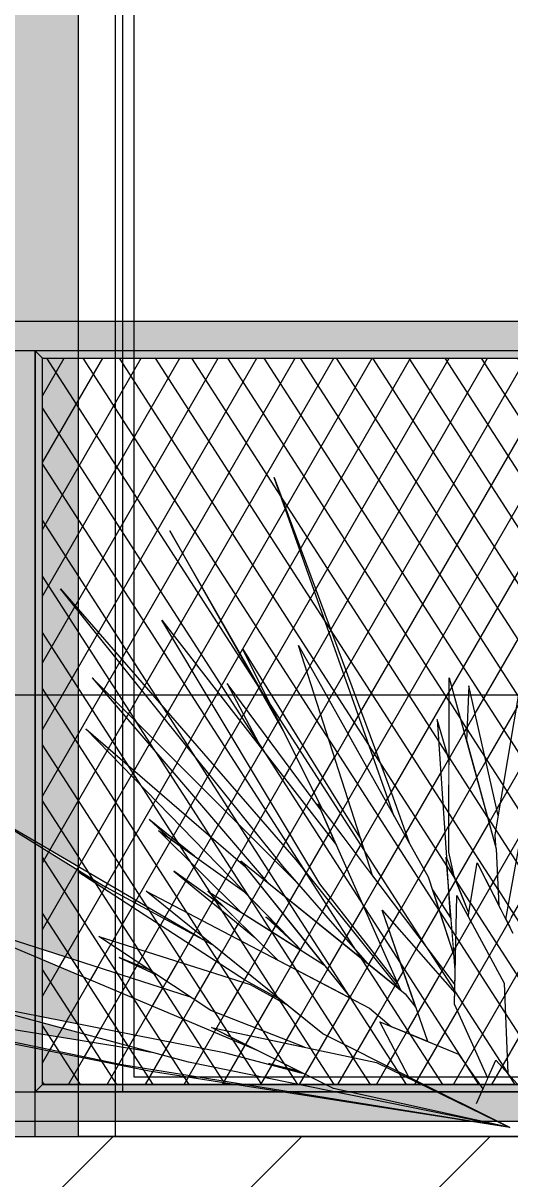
# Model space of a CAD drawing. Header units: millimetres. Extents: x 476571643 to 477489869, y 4620928210 to 4621294454.
# Drawn here: x 477426331 to 477426988, y 4620996773 to 4620998332 of the extents above; entities that cross this region are included whole.
import ezdxf

# ---------------------------------------------------------------- set-up
doc = ezdxf.new("R2010")
doc.units = ezdxf.units.MM
doc.header["$MEASUREMENT"] = 0
doc.set_wipeout_variables(frame=1)
doc.linetypes.add('Wipeout_Contour', pattern=[1000, 0, -1000])
for name, color, linetype, lineweight in [('2D Drafting - General_Pen_No__7_Pen_No__250', 7, 'Continuous', 0), ('2D Drafting - General_Pen_No__7_Pen_No__7', 7, 'Continuous', 0), ('New_2D Drafting - General_Pen_No__30_Pen_No__9_Pen_No__9_Pen_No__253', 252, 'Continuous', 0), ('New_2D Drafting - General_Pen_No__30_Pen_No__9_Pen_No__9_Pen_No__255', 255, 'Continuous', 0), ('New_2D Drafting - General_Pen_No__30_Pen_No__9_Pen_No__9_Pen_No__7', 7, 'Continuous', 0), ('New_2D Drafting - General_Pen_No__4', 7, 'Continuous', 0), ('New_2D Drafting - General_Pen_No__7', 7, 'Continuous', 0), ('New_R03_Nakveti_Pen_No__116', 116, 'Continuous', 0), ('zoma_Pen_No__142', 142, 'Continuous', 0), ('zoma_Pen_No__5_Pen_No__142', 142, 'Continuous', 0)]:
    doc.layers.add(name, color=color, linetype=linetype, lineweight=lineweight)
for name, color, linetype in [('New_R03_Nakveti', 7, 'Continuous'), ('zoma', 7, 'Continuous'), ('zoma_Pen_No__5', 7, 'Continuous')]:
    doc.layers.add(name, color=color, linetype=linetype)
doc.styles.add('GENERATED_STYLE_2', font='arial.ttf')
doc.dimstyles.new('GENERATED_STYLE__3', dxfattribs={"dimtxt": 200, "dimasz": 64.421331, "dimexe": 0.18, "dimexo": 3, "dimgap": 0.09, "dimtad": 1, "dimtih": 1, "dimtoh": 1, "dimlfac": 0.001, "dimzin": 0, "dimdsep": 46, "dimtxsty": 'GENERATED_STYLE_2', "dimblk": 'ARROWHEAD_2', "dimblk1": 'ARROWHEAD_2', "dimblk2": 'ARROWHEAD_2', "dimcen": 0.09, "dimclrd": 142, "dimclre": 142, "dimclrt": 142, "dimadec": 0, "dimazin": 0, "dimtfac": 1, "dimtdec": 4, "dimtmove": 0, "dimatfit": 3, "dimfxl": 1, "dimtolj": 1, "dimtzin": 0, "dimarcsym": 0})

# ---------------------------------------------------------------- blocks, each defined once
blk = doc.blocks.new('*D1063', base_point=(476844527.1, 4621385791))
at = {"layer": 'zoma_Pen_No__142', "color": 142, "linetype": 'Continuous', "lineweight": 0, "transparency": 16777216}
for p, q in [((477422907.3, 4620994864.1), (477422907.3, 4620994991.3)), ((477429407.3, 4620994864.1), (477429407.3, 4620994991.3)), ((477422931.8, 4620994970.1), (477422882.8, 4620994885.3)), ((477429431.8, 4620994970.1), (477429382.8, 4620994885.3)), ((477422907.3, 4620994927.7), (477429407.3, 4620994927.7))]:
    blk.add_line(p, q, dxfattribs=at)
at = {"layer": 'zoma_Pen_No__142', "color": 142, "lineweight": 0, "transparency": 16777216, "char_height": 200, "attachment_point": 7, "style": 'GENERATED_STYLE_2'}
for s, insert in [('\\A1;{\\pql;\\fArial CYR|b0|i0|c204|p34;6.50}', (477425891.3, 4620994967.7)), ('\\A1;{\\pql;\\fArial CYR|b0|i0|c204|p34;0.40}', (477428850.7, 4620994967.7))]:
    blk.add_mtext(s, dxfattribs=dict(at, insert=insert))
blk = doc.blocks.new('ARROWHEAD_2')
at = {"color": 0, "linetype": 'Continuous', "lineweight": 0}
for p, q in [((-0.378, -0.655), (0.378, 0.655)), ((0, 0), (-1, 0))]:
    blk.add_line(p, q, dxfattribs=at)
blk = doc.blocks.new('*D1067', base_point=(476844527.1, 4621385791))
at = {"layer": 'zoma_Pen_No__142', "color": 142, "linetype": 'Continuous', "lineweight": 0, "transparency": 16777216}
for p, q in [((477422707.3, 4620994488.3), (477422707.3, 4620994615.4)), ((477429606.9, 4620994488.3), (477429606.9, 4620994615.4)), ((477422731.8, 4620994594.2), (477422682.8, 4620994509.4)), ((477429582.5, 4620994509.4), (477429631.4, 4620994594.2)), ((477422707.3, 4620994551.8), (477429606.9, 4620994551.8)), ((477429606.9, 4620994551.8), (477429648.4, 4620994551.8))]:
    blk.add_line(p, q, dxfattribs=at)
at = {"layer": 'zoma_Pen_No__142', "color": 142, "lineweight": 0, "transparency": 16777216, "insert": (477425891.1, 4620994591.8), "char_height": 200, "attachment_point": 7, "style": 'GENERATED_STYLE_2'}
blk.add_mtext('\\A1;{\\pql;\\fArial CYR|b0|i0|c204|p34;6.90}', dxfattribs=at)
blk = doc.blocks.new('Line_105', base_point=(477417215, 4620997426))
at = {"layer": 'zoma_Pen_No__5_Pen_No__142', "color": 142, "linetype": 'Continuous', "lineweight": 0}
blk.add_line((477417315, 4620997426), (477438955.6, 4620997426), dxfattribs=at)

msp = doc.modelspace()

# ---------------------------------------------------------------- hatches: boundary and pattern name
at = {"layer": '2D Drafting - General_Pen_No__7_Pen_No__7', "linetype": 'Continuous', "lineweight": 0}
h = msp.add_hatch(dxfattribs=at)
h.set_pattern_fill('MASONRY_BLOCK', style=0, pattern_type=2)
h.set_pattern_definition([(45, (476844527.15, 4621385791.04), (-127.279217, 127.279217), [])])
h.paths.add_polyline_path([(477405105.556, 4620996329.993), (477405105.556, 4620996829.991), (477439691.59, 4620996829.994), (477439691.59, 4620996329.993)])
at = {"layer": 'New_2D Drafting - General_Pen_No__30_Pen_No__9_Pen_No__9_Pen_No__253', "linetype": 'Continuous', "lineweight": 0}
msp.add_hatch(color=252, dxfattribs=at).paths.add_polyline_path([(477426405.295, 4620999330.04), (477425505.455, 4620999330.04), (477425505.455, 4620996829.992), (477426405.231, 4620996829.992)])
at = {"layer": 'New_2D Drafting - General_Pen_No__30_Pen_No__9_Pen_No__9_Pen_No__255', "linetype": 'Continuous', "lineweight": 0}
for points in [[(477422956.895, 4620997929.929), (477429696.849, 4620997929.929), (477429696.849, 4620997889.929), (477422956.895, 4620997889.929)], [(477427961.849, 4620997879.929), (477427971.849, 4620997889.929), (477426346.849, 4620997889.929), (477426356.849, 4620997879.929)]]:
    msp.add_hatch(color=255, dxfattribs=at).paths.add_polyline_path(points)

# ---------------------------------------------------------------- linework, layer by layer
at = {"layer": '2D Drafting - General_Pen_No__7_Pen_No__250', "color": 7, "linetype": 'Continuous', "lineweight": 0, "flags": 128}
msp.add_lwpolyline([(477405105.556, 4620996329.993), (477405105.556, 4620996829.991), (477439691.59, 4620996829.994), (477439691.59, 4620996329.993)], close=True, dxfattribs=at)
at = {"layer": 'New_2D Drafting - General_Pen_No__30_Pen_No__9_Pen_No__9_Pen_No__7', "color": 7, "linetype": 'Continuous', "lineweight": 0, "flags": 128}
for points in [[(477426405.295, 4620999330.04), (477425505.455, 4620999330.04), (477425505.455, 4620996829.992), (477426405.231, 4620996829.992)], [(477422956.895, 4620997929.929), (477429696.849, 4620997929.929), (477429696.849, 4620997889.929), (477422956.895, 4620997889.929)], [(477427961.849, 4620997879.929), (477427971.849, 4620997889.929), (477426346.849, 4620997889.929), (477426356.849, 4620997879.929)]]:
    msp.add_lwpolyline(points, close=True, dxfattribs=at)

# ---------------------------------------------------------------- wipeouts: each hides what was drawn before it
at = {"color": 254, "linetype": 'Wipeout_Contour', "lineweight": 0, "ltscale": 23227974828.8219}
msp.add_wipeout([(477426932.35, 4620997438.008), (477426929.192, 4620997364.259), (477426968.239, 4620997221.943), (477426967.475, 4620997236.719), (477426971.89, 4620997263.004)], dxfattribs=at).dxf.layer = 'New_R03_Nakveti'
at = {"color": 254, "linetype": 'Wipeout_Contour', "lineweight": 0, "ltscale": 13936784550.91634}
msp.add_wipeout([(477426561.837, 4620997208.206), (477426500.524, 4620997257.673), (477426529.723, 4620997231.072)], dxfattribs=at).dxf.layer = 'New_R03_Nakveti'
at = {"color": 254, "linetype": 'Wipeout_Contour', "lineweight": 0, "ltscale": 13936784301.39474}
msp.add_wipeout([(477426534.091, 4620997188.096), (477426643.327, 4620997098.436), (477426600.637, 4620997140.364)], dxfattribs=at).dxf.layer = 'New_R03_Nakveti'
at = {"color": 254, "linetype": 'Wipeout_Contour', "lineweight": 0, "ltscale": 13936784018.60951}
msp.add_wipeout([(477426460.218, 4620997071.419), (477426509.916, 4620997048.593), (477426500.934, 4620997054.539)], dxfattribs=at).dxf.layer = 'New_R03_Nakveti'
at = {"color": 254, "linetype": 'Wipeout_Contour', "lineweight": 0, "ltscale": 13936783671.38265}
msp.add_wipeout([(477426662.178, 4620996928.431), (477426706.545, 4620996915.917), (477426699.57, 4620996919.409)], dxfattribs=at).dxf.layer = 'New_R03_Nakveti'

# ---------------------------------------------------------------- next in the draw order: wipeouts: each hides what was drawn before it
at = {"color": 254, "linetype": 'Wipeout_Contour', "lineweight": 0, "ltscale": 23227972730.02424}
msp.add_wipeout([(477426162.936, 4620996989.828), (477426076.578, 4620997002.972), (477426500.869, 4620996917.806), (477426987.88, 4620996842.182), (477426463.902, 4620996926.331)], dxfattribs=at).dxf.layer = 'New_R03_Nakveti'

# ---------------------------------------------------------------- next in the draw order: wipeouts: each hides what was drawn before it
at = {"color": 254, "linetype": 'Wipeout_Contour', "lineweight": 0, "ltscale": 27873567313.20333}
msp.add_wipeout([(477426488.315, 4620996946.948), (477425988.226, 4620997026.688), (477426463.902, 4620996926.331), (477426987.88, 4620996842.182), (477426554.03, 4620996930.218), (477426503.549, 4620996943.753)], dxfattribs=at).dxf.layer = 'New_R03_Nakveti'

# ---------------------------------------------------------------- next in the draw order: wipeouts: each hides what was drawn before it
at = {"color": 254, "linetype": 'Wipeout_Contour', "lineweight": 0, "ltscale": 27873567325.34773}
msp.add_wipeout([(477426237.17, 4620997015.178), (477426554.03, 4620996930.218), (477426987.88, 4620996842.182), (477426749.478, 4620996894.423), (477426707.361, 4620996915.508), (477426602.041, 4620996943.038)], dxfattribs=at).dxf.layer = 'New_R03_Nakveti'

# ---------------------------------------------------------------- next in the draw order: wipeouts: each hides what was drawn before it
at = {"color": 254, "linetype": 'Wipeout_Contour', "lineweight": 0, "ltscale": 18582378225.53757}
msp.add_wipeout([(477426584.989, 4620996976.772), (477426749.478, 4620996894.423), (477426987.88, 4620996842.182), (477426807.625, 4620996929.798)], dxfattribs=at).dxf.layer = 'New_R03_Nakveti'

# ---------------------------------------------------------------- next in the draw order: wipeouts: each hides what was drawn before it
at = {"color": 254, "linetype": 'Wipeout_Contour', "lineweight": 0, "ltscale": 32519162321.79827}
msp.add_wipeout([(477426218.65, 4620997126.521), (477426644.724, 4620996946.683), (477426645.659, 4620996946.399), (477426584.989, 4620996976.772), (477426710.529, 4620996950.284), (477426583.829, 4620996999.667), (477426554.664, 4620997018.973)], dxfattribs=at).dxf.layer = 'New_R03_Nakveti'
at = {"color": 254, "linetype": 'Wipeout_Contour', "lineweight": 0, "ltscale": 32519161909.93819}
msp.add_wipeout([(477426918.655, 4620996941.041), (477426812.115, 4620996984.587), (477426851.276, 4620996910.088), (477426987.881, 4620996842.183), (477426984.097, 4620996844.893), (477426942.691, 4620996874.56), (477426951.513, 4620996894.117)], dxfattribs=at).dxf.layer = 'New_R03_Nakveti'

# ---------------------------------------------------------------- next in the draw order: wipeouts: each hides what was drawn before it
at = {"color": 254, "linetype": 'Wipeout_Contour', "lineweight": 0, "ltscale": 23227972719.07599}
msp.add_wipeout([(477426969.065, 4620996933.024), (477426942.691, 4620996874.56), (477426984.083, 4620996844.893), (477426987.881, 4620996842.183), (477427001.659, 4620996896.227)], dxfattribs=at).dxf.layer = 'New_R03_Nakveti'

# ---------------------------------------------------------------- next in the draw order: wipeouts: each hides what was drawn before it
at = {"color": 254, "linetype": 'Wipeout_Contour', "lineweight": 0, "ltscale": 46455946050.38986}
msp.add_wipeout([(477426432.671, 4620997099.725), (477426583.829, 4620996999.667), (477426710.529, 4620996950.284), (477426807.625, 4620996929.798), (477426987.881, 4620996842.182), (477426851.276, 4620996910.088), (477426851.155, 4620996910.317), (477426735.051, 4620996968.176), (477426685.265, 4620997008.378), (477426637.008, 4620997034.881)], dxfattribs=at).dxf.layer = 'New_R03_Nakveti'

# ---------------------------------------------------------------- next in the draw order: wipeouts: each hides what was drawn before it
at = {"color": 254, "linetype": 'Wipeout_Contour', "lineweight": 0, "ltscale": 32519162464.52765}
msp.add_wipeout([(477426798.381, 4620997003.001), (477426496.533, 4620997160.779), (477426735.051, 4620996968.176), (477426851.155, 4620996910.317), (477426826.004, 4620996958.165), (477426812.115, 4620996984.587), (477426827.478, 4620996978.308)], dxfattribs=at).dxf.layer = 'New_R03_Nakveti'
at = {"color": 254, "linetype": 'Wipeout_Contour', "lineweight": 0, "ltscale": 27873567931.95327}
msp.add_wipeout([(477426916.124, 4620997154.979), (477426913.021, 4620997008.23), (477426957.992, 4620996908.478), (477426969.065, 4620996933.024), (477426984.93, 4620996915.114), (477426980.007, 4620997036.776)], dxfattribs=at).dxf.layer = 'New_R03_Nakveti'

# ---------------------------------------------------------------- next in the draw order: linework, layer by layer
at = {"layer": 'New_R03_Nakveti_Pen_No__116', "color": 116, "linetype": 'Continuous', "lineweight": 0}
for p, q in [((477426500.869, 4620996917.806), (477426076.578, 4620997002.972)), ((477426488.315, 4620996946.948), (477426503.549, 4620996943.753)), ((477426602.041, 4620996943.038), (477426707.361, 4620996915.509)), ((477426645.659, 4620996946.398), (477426644.724, 4620996946.683)), ((477426706.545, 4620996915.917), (477426662.178, 4620996928.431)), ((477426662.178, 4620996928.431), (477426699.57, 4620996919.409))]:
    msp.add_line(p, q, dxfattribs=at)

# ---------------------------------------------------------------- next in the draw order: wipeouts: each hides what was drawn before it
at = {"color": 254, "linetype": 'Wipeout_Contour', "lineweight": 0, "ltscale": 13936784360.83561}
msp.add_wipeout([(477426269.065, 4620997272.934), (477426439.179, 4620997168.088), (477426570.201, 4620997097.31)], dxfattribs=at).dxf.layer = 'New_R03_Nakveti'

# ---------------------------------------------------------------- next in the draw order: hatches: boundary and pattern name
at = {"layer": 'New_2D Drafting - General_Pen_No__30_Pen_No__9_Pen_No__9_Pen_No__255', "linetype": 'Continuous', "lineweight": 0}
for points in [[(477426306.849, 4620996829.902), (477426346.849, 4620996829.902), (477426346.849, 4620997889.929), (477426306.849, 4620997889.929)], [(477426346.849, 4620996889.902), (477426356.849, 4620996899.902), (477426356.849, 4620997879.929), (477426346.849, 4620997889.929)]]:
    msp.add_hatch(color=255, dxfattribs=at).paths.add_polyline_path(points)

# ---------------------------------------------------------------- next in the draw order: linework, layer by layer
at = {"layer": 'New_2D Drafting - General_Pen_No__30_Pen_No__9_Pen_No__9_Pen_No__7', "color": 7, "linetype": 'Continuous', "lineweight": 0, "flags": 128}
for points in [[(477426306.849, 4620996829.902), (477426346.849, 4620996829.902), (477426346.849, 4620997889.929), (477426306.849, 4620997889.929)], [(477426346.849, 4620996889.902), (477426356.849, 4620996899.902), (477426356.849, 4620997879.929), (477426346.849, 4620997889.929)]]:
    msp.add_lwpolyline(points, close=True, dxfattribs=at)

# ---------------------------------------------------------------- next in the draw order: wipeouts: each hides what was drawn before it
at = {"color": 254, "linetype": 'Wipeout_Contour', "lineweight": 0, "ltscale": 18582378823.83913}
msp.add_wipeout([(477426404.261, 4620997186.951), (477426631.015, 4620997040.421), (477426677.698, 4620997014.488), (477426585.1, 4620997089.261)], dxfattribs=at).dxf.layer = 'New_R03_Nakveti'

# ---------------------------------------------------------------- next in the draw order: linework, layer by layer
at = {"layer": 'New_R03_Nakveti_Pen_No__116', "color": 116, "linetype": 'Continuous', "lineweight": 0}
msp.add_line((477426554.03, 4620996930.218), (477426237.17, 4620997015.178), dxfattribs=at)

# ---------------------------------------------------------------- next in the draw order: wipeouts: each hides what was drawn before it
at = {"color": 254, "linetype": 'Wipeout_Contour', "lineweight": 0, "ltscale": 18582378846.51588}
msp.add_wipeout([(477426579.758, 4620997160.869), (477426674.644, 4620997067.679), (477426773.795, 4620997015.852), (477426737.495, 4620997061.101)], dxfattribs=at).dxf.layer = 'New_R03_Nakveti'

# ---------------------------------------------------------------- next in the draw order: linework, layer by layer
at = {"layer": 'New_R03_Nakveti_Pen_No__116', "color": 116, "linetype": 'Continuous', "lineweight": 0}
msp.add_line((477426237.17, 4620997015.178), (477426602.041, 4620996943.038), dxfattribs=at)

# ---------------------------------------------------------------- next in the draw order: wipeouts: each hides what was drawn before it
at = {"color": 254, "linetype": 'Wipeout_Contour', "lineweight": 0, "ltscale": 32519162710.06731}
msp.add_wipeout([(477426624.506, 4620997201.944), (477426773.795, 4620997015.852), (477426798.381, 4620997003.001), (477426827.478, 4620996978.308), (477426876.928, 4620996958.096), (477426861.038, 4620997003.896), (477426846.536, 4620997022.386)], dxfattribs=at).dxf.layer = 'New_R03_Nakveti'

# ---------------------------------------------------------------- next in the draw order: linework, layer by layer
at = {"layer": 'New_R03_Nakveti_Pen_No__116', "color": 116, "linetype": 'Continuous', "lineweight": 0}
for p, q in [((477426710.529, 4620996950.284), (477426583.829, 4620996999.667)), ((477426749.478, 4620996894.423), (477426584.989, 4620996976.772)), ((477426584.989, 4620996976.772), (477426807.625, 4620996929.798))]:
    msp.add_line(p, q, dxfattribs=at)

# ---------------------------------------------------------------- next in the draw order: wipeouts: each hides what was drawn before it
at = {"color": 254, "linetype": 'Wipeout_Contour', "lineweight": 0, "ltscale": 18582379374.40413}
msp.add_wipeout([(477426703.355, 4620997169.443), (477426423.608, 4620997448.658), (477426660.232, 4620997173.052), (477426794.911, 4620997064.135)], dxfattribs=at).dxf.layer = 'New_R03_Nakveti'
at = {"color": 254, "linetype": 'Wipeout_Contour', "lineweight": 0, "ltscale": 32519162473.45385}
msp.add_wipeout([(477426913.345, 4620997023.549), (477426815.483, 4620997135.205), (477426876.928, 4620996958.096), (477426918.655, 4620996941.041), (477426951.513, 4620996894.117), (477426957.992, 4620996908.478), (477426913.021, 4620997008.23)], dxfattribs=at).dxf.layer = 'New_R03_Nakveti'

# ---------------------------------------------------------------- next in the draw order: hatches: boundary and pattern name
at = {"layer": 'New_2D Drafting - General_Pen_No__30_Pen_No__9_Pen_No__9_Pen_No__255', "linetype": 'Continuous', "lineweight": 0}
for points in [[(477427961.849, 4620996899.902), (477427971.849, 4620996889.902), (477426346.849, 4620996889.902), (477426356.849, 4620996899.902)], [(477422956.895, 4620996889.928), (477429696.849, 4620996889.928), (477429696.849, 4620996849.928), (477422956.895, 4620996849.928)]]:
    msp.add_hatch(color=255, dxfattribs=at).paths.add_polyline_path(points)

# ---------------------------------------------------------------- next in the draw order: linework, layer by layer
at = {"layer": 'New_2D Drafting - General_Pen_No__30_Pen_No__9_Pen_No__9_Pen_No__7', "color": 7, "linetype": 'Continuous', "lineweight": 0, "flags": 128}
for points in [[(477427961.849, 4620996899.902), (477427971.849, 4620996889.902), (477426346.849, 4620996889.902), (477426356.849, 4620996899.902)], [(477422956.895, 4620996889.928), (477429696.849, 4620996889.928), (477429696.849, 4620996849.928), (477422956.895, 4620996849.928)]]:
    msp.add_lwpolyline(points, close=True, dxfattribs=at)
at = {"layer": 'New_R03_Nakveti_Pen_No__116', "color": 116, "linetype": 'Continuous', "lineweight": 0}
for p, q in [((477426851.276, 4620996910.088), (477426812.115, 4620996984.587)), ((477426812.115, 4620996984.587), (477426918.655, 4620996941.041)), ((477426851.155, 4620996910.317), (477426735.051, 4620996968.176)), ((477426987.881, 4620996842.183), (477426749.478, 4620996894.423))]:
    msp.add_line(p, q, dxfattribs=at)

# ---------------------------------------------------------------- next in the draw order: wipeouts: each hides what was drawn before it
at = {"color": 254, "linetype": 'Wipeout_Contour', "lineweight": 0, "ltscale": 32519163351.62186}
msp.add_wipeout([(477426629.311, 4620997160.165), (477426513.499, 4620997242.623), (477426624.636, 4620997132.484), (477426707.036, 4620997080.366), (477426701.343, 4620997086.211), (477426658.488, 4620997126.442), (477426674.905, 4620997113.354)], dxfattribs=at).dxf.layer = 'New_R03_Nakveti'
at = {"color": 254, "linetype": 'Wipeout_Contour', "lineweight": 0, "ltscale": 27873568277.12801}
msp.add_wipeout([(477426931.508, 4620997126.513), (477426980.007, 4620997036.776), (477426984.93, 4620996915.114), (477426988.922, 4620996910.607), (477426991.87, 4620997104.391), (477426943.639, 4620997199.135)], dxfattribs=at).dxf.layer = 'New_R03_Nakveti'

# ---------------------------------------------------------------- next in the draw order: linework, layer by layer
at = {"layer": 'New_R03_Nakveti_Pen_No__116', "color": 116, "linetype": 'Continuous', "lineweight": 0}
for p, q in [((477426980.007, 4620997036.776), (477426984.93, 4620996915.114)), ((477426987.881, 4620996842.183), (477426463.902, 4620996926.331)), ((477426987.881, 4620996842.183), (477426554.03, 4620996930.218)), ((477426807.625, 4620996929.798), (477426987.881, 4620996842.183)), ((477426918.655, 4620996941.041), (477426951.513, 4620996894.117)), ((477426942.691, 4620996874.56), (477426969.065, 4620996933.024)), ((477426969.065, 4620996933.024), (477427001.659, 4620996896.227)), ((477426987.881, 4620996842.183), (477426500.869, 4620996917.806)), ((477426987.881, 4620996842.183), (477426851.276, 4620996910.088))]:
    msp.add_line(p, q, dxfattribs=at)

# ---------------------------------------------------------------- next in the draw order: wipeouts: each hides what was drawn before it
at = {"color": 254, "linetype": 'Wipeout_Contour', "lineweight": 0, "ltscale": 27873569404.21378}
msp.add_wipeout([(477426982.338, 4620997123.116), (477426988.934, 4620997110.159), (477426989.003, 4620997127.875), (477427012.431, 4620997220.211), (477427041.865, 4620997372.036), (477427041.315, 4620997448.509)], dxfattribs=at).dxf.layer = 'New_R03_Nakveti'
at = {"color": 254, "linetype": 'Wipeout_Contour', "lineweight": 0, "ltscale": 13936784227.64776}
msp.add_wipeout([(477426658.488, 4620997126.442), (477426701.343, 4620997086.211), (477426674.905, 4620997113.354)], dxfattribs=at).dxf.layer = 'New_R03_Nakveti'

# ---------------------------------------------------------------- next in the draw order: wipeouts: each hides what was drawn before it
at = {"color": 254, "linetype": 'Wipeout_Contour', "lineweight": 0, "ltscale": 18582379225.82348}
msp.add_wipeout([(477426415.038, 4620997380.154), (477426707.036, 4620997080.366), (477426737.495, 4620997061.101), (477426630.996, 4620997193.853)], dxfattribs=at).dxf.layer = 'New_R03_Nakveti'

# ---------------------------------------------------------------- next in the draw order: wipeouts: each hides what was drawn before it
at = {"color": 254, "linetype": 'Wipeout_Contour', "lineweight": 0, "ltscale": 32519163081.89831}
msp.add_wipeout([(477426728.776, 4620997278.627), (477426840.583, 4620997027.2), (477426846.536, 4620997022.386), (477426861.038, 4620997003.896), (477426815.483, 4620997135.205), (477426913.345, 4620997023.549), (477426913.575, 4620997034.426)], dxfattribs=at).dxf.layer = 'New_R03_Nakveti'

# ---------------------------------------------------------------- next in the draw order: linework, layer by layer
at = {"layer": 'New_R03_Nakveti_Pen_No__116', "color": 116, "linetype": 'Continuous', "lineweight": 0}
for p, q in [((477426846.536, 4620997022.386), (477426861.038, 4620997003.896)), ((477426957.992, 4620996908.478), (477426913.021, 4620997008.23)), ((477426798.381, 4620997003.001), (477426827.478, 4620996978.308))]:
    msp.add_line(p, q, dxfattribs=at)

# ---------------------------------------------------------------- next in the draw order: wipeouts: each hides what was drawn before it
at = {"color": 254, "linetype": 'Wipeout_Contour', "lineweight": 0, "ltscale": 18582379820.79674}
msp.add_wipeout([(477426605.945, 4620997440.889), (477426652.766, 4620997352.611), (477426753.566, 4620997222.879), (477426732.342, 4620997270.608)], dxfattribs=at).dxf.layer = 'New_R03_Nakveti'
at = {"color": 254, "linetype": 'Wipeout_Contour', "lineweight": 0, "ltscale": 23227973966.15895}
msp.add_wipeout([(477426901.85, 4620997206.754), (477426914.008, 4620997054.889), (477426916.124, 4620997154.979), (477426931.508, 4620997126.513), (477426932.215, 4620997130.744)], dxfattribs=at).dxf.layer = 'New_R03_Nakveti'

# ---------------------------------------------------------------- next in the draw order: wipeouts: each hides what was drawn before it
at = {"color": 254, "linetype": 'Wipeout_Contour', "lineweight": 0, "ltscale": 23227974226.1419}
msp.add_wipeout([(477426381.077, 4620997568.915), (477426681.284, 4620997194.83), (477426794.911, 4620997064.135), (477426837.851, 4620997029.409), (477426698.656, 4620997203.116)], dxfattribs=at).dxf.layer = 'New_R03_Nakveti'

# ---------------------------------------------------------------- next in the draw order: linework, layer by layer
at = {"layer": 'New_R03_Nakveti_Pen_No__116', "color": 116, "linetype": 'Continuous', "lineweight": 0}
for p, q in [((477426269.065, 4620997272.934), (477426439.179, 4620997168.088)), ((477426500.934, 4620997054.539), (477426460.218, 4620997071.419)), ((477426460.218, 4620997071.419), (477426509.916, 4620997048.593)), ((477426463.902, 4620996926.331), (477425988.226, 4620997026.688)), ((477425988.226, 4620997026.688), (477426488.315, 4620996946.948))]:
    msp.add_line(p, q, dxfattribs=at)

# ---------------------------------------------------------------- next in the draw order: wipeouts: each hides what was drawn before it
at = {"color": 254, "linetype": 'Wipeout_Contour', "lineweight": 0, "ltscale": 18582379500.37017}
msp.add_wipeout([(477426517.766, 4620997526.356), (477426731.341, 4620997170.576), (477426836.932, 4620997035.41), (477426753.566, 4620997222.879)], dxfattribs=at).dxf.layer = 'New_R03_Nakveti'

# ---------------------------------------------------------------- next in the draw order: linework, layer by layer
at = {"layer": 'New_R03_Nakveti_Pen_No__116', "color": 116, "linetype": 'Continuous', "lineweight": 0}
for p, q in [((477426570.202, 4620997097.309), (477426269.065, 4620997272.934)), ((477426561.837, 4620997208.206), (477426500.524, 4620997257.673)), ((477426500.524, 4620997257.673), (477426529.723, 4620997231.071)), ((477426404.261, 4620997186.951), (477426585.1, 4620997089.261)), ((477426600.637, 4620997140.364), (477426534.091, 4620997188.096)), ((477426674.644, 4620997067.679), (477426579.758, 4620997160.869)), ((477426644.724, 4620996946.683), (477426218.65, 4620997126.521)), ((477426218.65, 4620997126.521), (477426554.664, 4620997018.973)), ((477426658.488, 4620997126.442), (477426674.905, 4620997113.354)), ((477426583.829, 4620996999.667), (477426432.671, 4620997099.725)), ((477426432.671, 4620997099.725), (477426637.008, 4620997034.881)), ((477426677.698, 4620997014.488), (477426631.015, 4620997040.421)), ((477426637.008, 4620997034.881), (477426685.265, 4620997008.378))]:
    msp.add_line(p, q, dxfattribs=at)

# ---------------------------------------------------------------- next in the draw order: wipeouts: each hides what was drawn before it
at = {"color": 254, "linetype": 'Wipeout_Contour', "lineweight": 0, "ltscale": 13936785296.98331}
msp.add_wipeout([(477426528.715, 4620997646.912), (477426683.643, 4620997373.911), (477426672.446, 4620997396.35)], dxfattribs=at).dxf.layer = 'New_R03_Nakveti'
at = {"color": 254, "linetype": 'Wipeout_Contour', "lineweight": 0, "ltscale": 27873568923.24786}
msp.add_wipeout([(477426877.551, 4620997180.15), (477426702.371, 4620997492.33), (477426802.903, 4620997180.673), (477426913.575, 4620997034.426), (477426914.008, 4620997054.889), (477426912.567, 4620997072.886)], dxfattribs=at).dxf.layer = 'New_R03_Nakveti'

# ---------------------------------------------------------------- next in the draw order: linework, layer by layer
at = {"layer": 'New_R03_Nakveti_Pen_No__116', "color": 116, "linetype": 'Continuous', "lineweight": 0}
for p, q in [((477426735.051, 4620996968.176), (477426496.533, 4620997160.779)), ((477426496.533, 4620997160.779), (477426798.381, 4620997003.001)), ((477426579.758, 4620997160.869), (477426737.495, 4620997061.101)), ((477426836.932, 4620997035.411), (477426731.341, 4620997170.576)), ((477426701.343, 4620997086.211), (477426658.488, 4620997126.442))]:
    msp.add_line(p, q, dxfattribs=at)

# ---------------------------------------------------------------- next in the draw order: wipeouts: each hides what was drawn before it
at = {"color": 254, "linetype": 'Wipeout_Contour', "lineweight": 0, "ltscale": 18582379722.91598}
msp.add_wipeout([(477426627.041, 4620997487.336), (477426735.871, 4620997269.252), (477426802.903, 4620997180.673), (477426786.919, 4620997230.223)], dxfattribs=at).dxf.layer = 'New_R03_Nakveti'
at = {"color": 254, "linetype": 'Wipeout_Contour', "lineweight": 0, "ltscale": 13936784414.63014}
msp.add_wipeout([(477426902.804, 4620997194.846), (477426907.35, 4620997125.474), (477426908.499, 4620997123.697)], dxfattribs=at).dxf.layer = 'New_R03_Nakveti'

# ---------------------------------------------------------------- next in the draw order: linework, layer by layer
at = {"layer": 'New_R03_Nakveti_Pen_No__116', "color": 116, "linetype": 'Continuous', "lineweight": 0}
for p, q in [((477426423.608, 4620997448.658), (477426660.232, 4620997173.051)), ((477426605.945, 4620997440.889), (477426652.766, 4620997352.61)), ((477426415.038, 4620997380.154), (477426630.996, 4620997193.853)), ((477426624.635, 4620997132.484), (477426513.499, 4620997242.623)), ((477426513.499, 4620997242.623), (477426629.311, 4620997160.165)), ((477426773.795, 4620997015.852), (477426624.506, 4620997201.944)), ((477426624.506, 4620997201.944), (477426846.536, 4620997022.386)), ((477426794.911, 4620997064.135), (477426681.284, 4620997194.83)), ((477426698.656, 4620997203.116), (477426837.851, 4620997029.409)), ((477426631.015, 4620997040.421), (477426404.261, 4620997186.951)), ((477426534.091, 4620997188.096), (477426643.327, 4620997098.436))]:
    msp.add_line(p, q, dxfattribs=at)

# ---------------------------------------------------------------- next in the draw order: wipeouts: each hides what was drawn before it
at = {"color": 254, "linetype": 'Wipeout_Contour', "lineweight": 0, "ltscale": 23227975004.16428}
msp.add_wipeout([(477426669.322, 4620997718.93), (477426823.304, 4620997284.439), (477426831.721, 4620997261.82), (477426851.675, 4620997226.261), (477426829.67, 4620997288.312)], dxfattribs=at).dxf.layer = 'New_R03_Nakveti'
at = {"color": 254, "linetype": 'Wipeout_Contour', "lineweight": 0, "ltscale": 23227974606.6277}
msp.add_wipeout([(477426905.828, 4620997337.003), (477426889.848, 4620997392.516), (477426902.057, 4620997206.237), (477426913.667, 4620997177.174), (477426905.61, 4620997213.541)], dxfattribs=at).dxf.layer = 'New_R03_Nakveti'
at = {"color": 254, "linetype": 'Wipeout_Contour', "lineweight": 0, "ltscale": 13936784329.53459}
msp.add_wipeout([(477426883.202, 4620997162.838), (477426912.567, 4620997072.886), (477426908.499, 4620997123.697)], dxfattribs=at).dxf.layer = 'New_R03_Nakveti'

# ---------------------------------------------------------------- next in the draw order: linework, layer by layer
at = {"layer": 'New_R03_Nakveti_Pen_No__116', "color": 116, "linetype": 'Continuous', "lineweight": 0}
for p, q in [((477426823.304, 4620997284.439), (477426669.322, 4620997718.93)), ((477426669.322, 4620997718.93), (477426829.67, 4620997288.312)), ((477426672.445, 4620997396.35), (477426528.715, 4620997646.912)), ((477426528.715, 4620997646.912), (477426683.643, 4620997373.911)), ((477426681.284, 4620997194.83), (477426381.077, 4620997568.915)), ((477426381.077, 4620997568.915), (477426698.656, 4620997203.116)), ((477426731.341, 4620997170.576), (477426517.766, 4620997526.356)), ((477426517.766, 4620997526.356), (477426753.566, 4620997222.879)), ((477426735.871, 4620997269.251), (477426627.041, 4620997487.336)), ((477426627.041, 4620997487.336), (477426786.919, 4620997230.223)), ((477426802.903, 4620997180.673), (477426702.371, 4620997492.33)), ((477426702.371, 4620997492.33), (477426877.55, 4620997180.149)), ((477426703.355, 4620997169.444), (477426423.608, 4620997448.658)), ((477426732.342, 4620997270.609), (477426605.945, 4620997440.889)), ((477426707.036, 4620997080.366), (477426415.038, 4620997380.154)), ((477426831.722, 4620997261.819), (477426823.304, 4620997284.439)), ((477426829.67, 4620997288.312), (477426851.675, 4620997226.261)), ((477426840.583, 4620997027.2), (477426728.776, 4620997278.627)), ((477426876.928, 4620996958.096), (477426815.483, 4620997135.205))]:
    msp.add_line(p, q, dxfattribs=at)

# ---------------------------------------------------------------- next in the draw order: wipeouts: each hides what was drawn before it
at = {"color": 254, "linetype": 'Wipeout_Contour', "lineweight": 0, "ltscale": 32519164144.33558}
msp.add_wipeout([(477426905.61, 4620997213.541), (477426913.667, 4620997177.174), (477426932.215, 4620997130.744), (477426943.639, 4620997199.135), (477426973.097, 4620997141.268), (477426969.301, 4620997218.075), (477426906.025, 4620997448.691)], dxfattribs=at).dxf.layer = 'New_R03_Nakveti'

# ---------------------------------------------------------------- next in the draw order: linework, layer by layer
at = {"layer": 'New_R03_Nakveti_Pen_No__116', "color": 116, "linetype": 'Continuous', "lineweight": 0}
for p, q in [((477426905.61, 4620997213.542), (477426906.025, 4620997448.691)), ((477426932.35, 4620997438.008), (477426929.192, 4620997364.259)), ((477426905.828, 4620997337.003), (477426889.848, 4620997392.516)), ((477426889.848, 4620997392.516), (477426902.057, 4620997206.237)), ((477426728.776, 4620997278.627), (477426913.575, 4620997034.426)), ((477426914.008, 4620997054.889), (477426901.85, 4620997206.754)), ((477426901.85, 4620997206.754), (477426932.215, 4620997130.744)), ((477426913.667, 4620997177.174), (477426905.61, 4620997213.542)), ((477426902.804, 4620997194.843), (477426907.35, 4620997125.474)), ((477426931.508, 4620997126.513), (477426943.639, 4620997199.135)), ((477426877.55, 4620997180.149), (477426912.567, 4620997072.886)), ((477426883.202, 4620997162.839), (477426908.499, 4620997123.696)), ((477426913.021, 4620997008.23), (477426916.123, 4620997154.979)), ((477426815.483, 4620997135.205), (477426913.345, 4620997023.549))]:
    msp.add_line(p, q, dxfattribs=at)

# ---------------------------------------------------------------- next in the draw order: wipeouts: each hides what was drawn before it
at = {"color": 254, "linetype": 'Wipeout_Contour', "lineweight": 0, "ltscale": 32519164530.41642}
msp.add_wipeout([(477426967.475, 4620997236.719), (477426968.239, 4620997221.943), (477426969.301, 4620997218.075), (477426973.097, 4620997141.268), (477426982.338, 4620997123.116), (477427031.154, 4620997392.449), (477427019.199, 4620997544.682)], dxfattribs=at).dxf.layer = 'New_R03_Nakveti'

# ---------------------------------------------------------------- next in the draw order: hatches: boundary and pattern name
at = {"layer": 'New_2D Drafting - General_Pen_No__7', "linetype": 'Continuous', "lineweight": 0}
h = msp.add_hatch(dxfattribs=at)
h.set_pattern_fill('BATT_INSULATION', style=0, pattern_type=2)
h.set_pattern_definition([(60, (476844527.15, 4621385791.044), (-38.9711432, 22.5), []), (122.8330945, (476844527.15, 4621385791.044), (36.8060797, 18.75), [])])
h.paths.add_polyline_path([(477426356.849, 4620997879.929), (477427961.849, 4620997879.929), (477427961.849, 4620996899.902), (477426356.849, 4620996899.902)])

# ---------------------------------------------------------------- next in the draw order: linework, layer by layer
at = {"layer": '2D Drafting - General_Pen_No__7_Pen_No__7', "color": 7, "linetype": 'Continuous', "lineweight": 0, "flags": 128}
msp.add_lwpolyline([(477428001.167, 4620996830.028), (477426405.284, 4620996830.028), (477426405.284, 4620999330.028), (477428005.284, 4620999330.028)], dxfattribs=at)
for points in [[(477426455.284, 4620999280.027), (477427955.284, 4620999280.027), (477427955.284, 4620996830.028), (477426455.284, 4620996830.03)], [(477426465.284, 4620999270.027), (477427945.284, 4620999270.027), (477427945.284, 4620996890.03), (477426465.284, 4620996890.03)], [(477426480.284, 4620999255.027), (477427165.284, 4620999255.027), (477427165.284, 4620996910.03), (477426480.284, 4620996910.03)]]:
    msp.add_lwpolyline(points, close=True, dxfattribs=at)
at = {"layer": 'New_2D Drafting - General_Pen_No__4', "color": 7, "linetype": 'Continuous', "lineweight": 0, "flags": 128}
msp.add_lwpolyline([(477426356.849, 4620997879.929), (477427961.849, 4620997879.929), (477427961.849, 4620996899.902), (477426356.849, 4620996899.902)], close=True, dxfattribs=at)
at = {"layer": 'New_R03_Nakveti_Pen_No__116', "color": 116, "linetype": 'Continuous', "lineweight": 0}
for p, q in [((477427019.199, 4620997544.682), (477426967.475, 4620997236.718)), ((477426906.025, 4620997448.691), (477426969.301, 4620997218.075)), ((477426982.337, 4620997123.116), (477427041.314, 4620997448.51)), ((477426971.89, 4620997263.004), (477426932.35, 4620997438.008)), ((477426967.475, 4620997236.718), (477426968.239, 4620997221.943)), ((477426969.301, 4620997218.075), (477426973.097, 4620997141.268)), ((477426943.639, 4620997199.135), (477426991.87, 4620997104.391)), ((477426916.123, 4620997154.979), (477426980.007, 4620997036.776))]:
    msp.add_line(p, q, dxfattribs=at)

# ---------------------------------------------------------------- next in the draw order: block references
at = {"layer": 'zoma_Pen_No__5', "color": 142, "linetype": 'Continuous', "lineweight": 0}
msp.add_blockref('Line_105', (477417215.048, 4620997426.025), dxfattribs=at)

# ---------------------------------------------------------------- next in the draw order: dimensions: what is measured, and where the dimension line sits
at = {"layer": 'zoma', "color": 142, "linetype": 'Continuous', "lineweight": 0}
for base, p1, p2, picture, middle in [((477429407.313, 4620994927.703), (477422907.313, 4620999754.112), (477429407.313, 4620999783.44), '*D1063', (477426151.02, 4620995067.703)), ((477429606.943, 4620994551.832), (477422707.313, 4620999673.633), (477429606.943, 4620999673.633), '*D1067', (477426150.835, 4620994691.832))]:
    dim = msp.add_linear_dim(base=base, p1=p1, p2=p2, dimstyle='GENERATED_STYLE__3', dxfattribs=at)
    dim.commit()
    dim.dimension.update_dxf_attribs({"geometry": picture, "text_midpoint": middle, "dimtype": 160})

doc.saveas('drawing.dxf')
